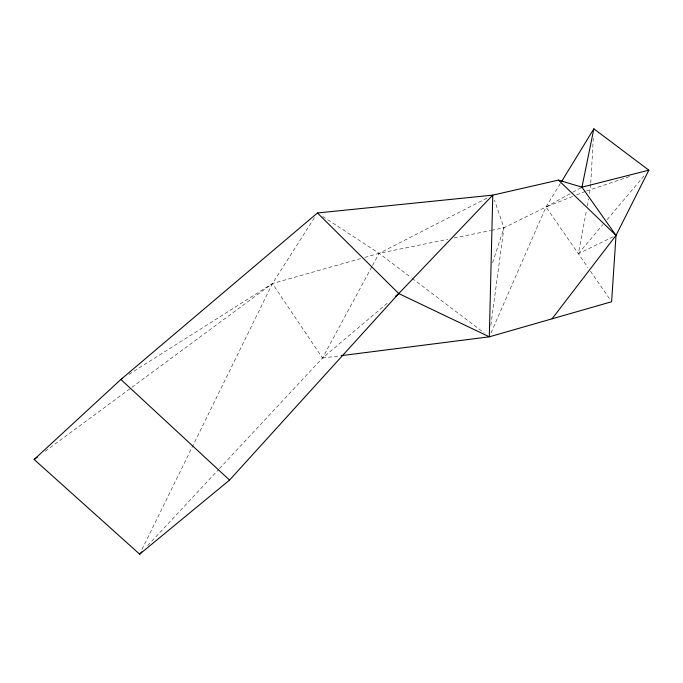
<?xml version="1.0" encoding="UTF-8"?>
<svg xmlns="http://www.w3.org/2000/svg" width="683" height="683" viewBox="0 0 683 683"><rect width="100%" height="100%" fill="white"/><g stroke="black" fill="none" stroke-linecap="round" stroke-linejoin="round"><path stroke-width="0.51" stroke-dasharray="3.42 2.56" d="M590.701 184.137L589.429 194.638M590.761 183.07L593.314 138.401M490.864 325.287L503.952 227.781L494.458 200.076M613.197 236.762L578.347 253.717L586.509 210.185M587.286 206.035L588.644 198.787M492.622 262.716L503.952 227.781L545.982 206.983L571.808 192.768M491.026 332.92L545.982 206.983L560.461 183.351M142.013 549.397L272.423 283.565L314.59 217.442M219.474 468.564L322.504 358.037L372.022 266.43M372.525 265.491L379.091 253.342L488.029 197.558M578.347 253.717L602.987 224.528M607.093 219.661L644.743 175.053M147.648 545.615L218.748 469.341M128.95 374.369L272.423 283.565L322.504 358.037L389.02 301.801M45.291 451.258L130.999 387.97M131.862 387.338L272.423 283.565L360.633 258.575M572.73 192.264L581.95 187.185M572.636 196.465L545.982 206.983L588.02 267.693M576.58 194.911L585.459 191.402M586.449 191.009L631.715 175.838M364.739 257.406L379.091 253.342L447.766 239.281M454.007 238.008L490.428 230.555M491.47 230.342L503.952 227.781M322.504 358.037L340.45 355.758M322.726 216.434L379.091 253.342L411.311 277.742M412.165 278.382L484.23 332.971M590.436 271.185L610.389 299.999"/><path stroke-width="1.02" d="M561.571 181.533L593.86 128.822L648.85 170.187L616.023 235.387L611.601 301.749L489.318 336.821L341.509 355.621M593.86 128.822L581.95 187.185L616.023 235.387L552.043 318.833M317.441 212.976L398.761 293.57L489.318 336.821L492.767 195.133L317.441 212.976L120.882 379.475L34.15 459.48L139.665 554.178L229.539 480.089L398.761 293.57L492.767 195.133L558.446 180.107L581.95 187.185L648.85 170.187M139.665 554.178L141.842 551.838M395.508 296.311L398.761 293.57M34.15 459.48L37.582 456.953M122.675 378.339L120.882 379.475L229.539 480.089M558.446 180.107L616.023 235.387"/></g></svg>
